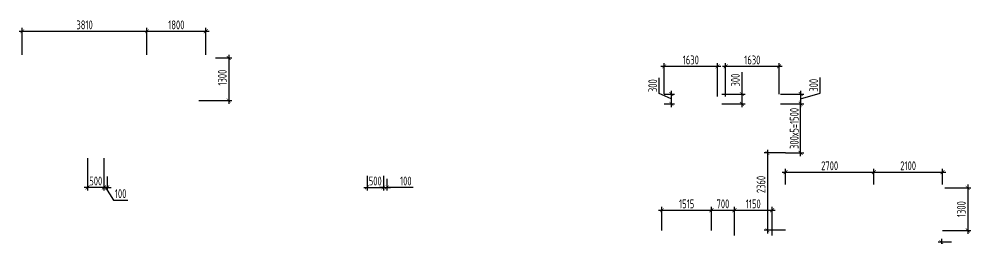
# Model space of a CAD drawing. Header units: millimetres. Extents: x -350007 to 536090, y -888 to 198380.
# Drawn here: x -179604 to -150499, y 82586 to 89300 of the extents above; entities that cross this region are included whole.
import ezdxf

# ---------------------------------------------------------------- set-up
doc = ezdxf.new("R2010")
doc.units = ezdxf.units.MM
doc.layers.add('АР_Размеры нов.', color=15, linetype='Continuous', lineweight=0)
doc.styles.add('ISOCPEUR', font='isocpeur.ttf', dxfattribs={"width": 0.7})
doc.dimstyles.new('R_100', dxfattribs={"dimtxt": 270, "dimasz": 120, "dimexe": 100, "dimexo": 0, "dimgap": 60, "dimtad": 1, "dimdec": 0, "dimrnd": 5, "dimzin": 0, "dimdsep": 46, "dimtxsty": 'ISOCPEUR', "dimblk": 'ARCHTICK', "dimcen": 0, "dimdle": 100, "dimclrd": 256, "dimclre": 256, "dimclrt": 256, "dimadec": 0, "dimazin": 0, "dimtfac": 2, "dimtdec": 0, "dimtofl": 0, "dimtmove": 1, "dimatfit": 3, "dimfxl": 1, "dimtvp": 3, "dimtolj": 1, "dimtzin": 0, "dimarcsym": 0})

# ---------------------------------------------------------------- blocks, each defined once
blk = doc.blocks.new('_ArchTick')
at = {"color": 0, "linetype": 'ByBlock', "const_width": 0.15}
blk.add_lwpolyline([(-0.5, -0.5), (0.5, 0.5)], dxfattribs=at)
blk = doc.blocks.new('*D2792')
at = {"layer": 'Defpoints', "color": 0, "ltscale": 100, "transparency": 16777216}
for p in [(-158434, 83462), (-159949, 82846), (-158434, 82846)]:
    blk.add_point(p, dxfattribs=at)
at = {"layer": 'АР_Размеры нов.', "lineweight": -2, "ltscale": 100, "transparency": 16777216}
for p, q in [((-159949, 82846), (-159949, 83562)), ((-158434, 82846), (-158434, 83562)), ((-160049, 83462), (-158334, 83462))]:
    blk.add_line(p, q, dxfattribs=at)
at = {"layer": 'АР_Размеры нов.', "lineweight": -2, "ltscale": 100, "transparency": 16777216, "xscale": 120, "yscale": 120, "zscale": 120, "rotation": 180}
blk.add_blockref('_ArchTick', (-159949, 83462), dxfattribs=at)
at = {"layer": 'АР_Размеры нов.', "lineweight": -2, "ltscale": 100, "transparency": 16777216, "xscale": 120, "yscale": 120, "zscale": 120}
blk.add_blockref('_ArchTick', (-158434, 83462), dxfattribs=at)
at = {"layer": 'АР_Размеры нов.', "ltscale": 100, "transparency": 16777216, "insert": (-159191, 83657), "char_height": 270, "attachment_point": 5, "style": 'ISOCPEUR'}
blk.add_mtext('\\A1;1515', dxfattribs=at)
blk = doc.blocks.new('*D2653')
at = {"layer": 'Defpoints', "color": 0, "ltscale": 100, "transparency": 16777216}
for p in [(-173593, 88112), (-174109, 86811), (-173194, 86811)]:
    blk.add_point(p, dxfattribs=at)
at = {"layer": 'АР_Размеры нов.', "lineweight": -2, "ltscale": 100, "transparency": 16777216}
for p, q in [((-173194, 88212), (-173194, 86711)), ((-173593, 88112), (-173094, 88112)), ((-174109, 86811), (-173094, 86811))]:
    blk.add_line(p, q, dxfattribs=at)
at = {"layer": 'АР_Размеры нов.', "lineweight": -2, "ltscale": 100, "transparency": 16777216, "xscale": 120, "yscale": 120, "zscale": 120}
for p, rotation in [((-173194, 88112), 90), ((-173194, 86811), 270)]:
    blk.add_blockref('_ArchTick', p, dxfattribs=dict(at, rotation=rotation))
at = {"layer": 'АР_Размеры нов.', "ltscale": 100, "transparency": 16777216, "insert": (-173389, 87511), "char_height": 270, "attachment_point": 5, "rotation": 90, "style": 'ISOCPEUR'}
blk.add_mtext('\\A1;1300', dxfattribs=at)
blk = doc.blocks.new('*D2727')
at = {"layer": 'Defpoints', "color": 0, "ltscale": 100, "transparency": 16777216}
for p in [(-158249, 87857), (-159879, 87011), (-158249, 86933)]:
    blk.add_point(p, dxfattribs=at)
at = {"layer": 'АР_Размеры нов.', "lineweight": -2, "ltscale": 100, "transparency": 16777216}
for p, q in [((-159879, 87011), (-159879, 87957)), ((-158249, 86933), (-158249, 87957)), ((-159979, 87857), (-158149, 87857))]:
    blk.add_line(p, q, dxfattribs=at)
at = {"layer": 'АР_Размеры нов.', "lineweight": -2, "ltscale": 100, "transparency": 16777216, "xscale": 120, "yscale": 120, "zscale": 120, "rotation": 180}
blk.add_blockref('_ArchTick', (-159879, 87857), dxfattribs=at)
at = {"layer": 'АР_Размеры нов.', "lineweight": -2, "ltscale": 100, "transparency": 16777216, "xscale": 120, "yscale": 120, "zscale": 120}
blk.add_blockref('_ArchTick', (-158249, 87857), dxfattribs=at)
at = {"layer": 'АР_Размеры нов.', "ltscale": 100, "transparency": 16777216, "insert": (-159064, 88052), "char_height": 270, "attachment_point": 5, "style": 'ISOCPEUR'}
blk.add_mtext('\\A1;1630', dxfattribs=at)
blk = doc.blocks.new('*D2728')
at = {"layer": 'Defpoints', "color": 0, "ltscale": 100, "transparency": 16777216}
for p in [(-156368, 87857), (-157999, 86933), (-156368, 87011)]:
    blk.add_point(p, dxfattribs=at)
at = {"layer": 'АР_Размеры нов.', "lineweight": -2, "ltscale": 100, "transparency": 16777216}
for p, q in [((-157999, 86933), (-157999, 87957)), ((-156368, 87011), (-156368, 87957)), ((-158099, 87857), (-156268, 87857))]:
    blk.add_line(p, q, dxfattribs=at)
at = {"layer": 'АР_Размеры нов.', "lineweight": -2, "ltscale": 100, "transparency": 16777216, "xscale": 120, "yscale": 120, "zscale": 120, "rotation": 180}
blk.add_blockref('_ArchTick', (-157999, 87857), dxfattribs=at)
at = {"layer": 'АР_Размеры нов.', "lineweight": -2, "ltscale": 100, "transparency": 16777216, "xscale": 120, "yscale": 120, "zscale": 120}
blk.add_blockref('_ArchTick', (-156368, 87857), dxfattribs=at)
at = {"layer": 'АР_Размеры нов.', "ltscale": 100, "transparency": 16777216, "insert": (-157184, 88052), "char_height": 270, "attachment_point": 5, "style": 'ISOCPEUR'}
blk.add_mtext('\\A1;1630', dxfattribs=at)
blk = doc.blocks.new('*D2927')
at = {"layer": 'Defpoints', "color": 0, "ltscale": 100, "transparency": 16777216}
for p in [(-156169, 85211), (-156722, 82851), (-156169, 82851)]:
    blk.add_point(p, dxfattribs=at)
at = {"layer": 'АР_Размеры нов.', "lineweight": -2, "ltscale": 100, "transparency": 16777216}
for p, q in [((-156722, 85311), (-156722, 82751)), ((-156169, 85211), (-156822, 85211)), ((-156169, 82851), (-156822, 82851))]:
    blk.add_line(p, q, dxfattribs=at)
at = {"layer": 'АР_Размеры нов.', "lineweight": -2, "ltscale": 100, "transparency": 16777216, "xscale": 120, "yscale": 120, "zscale": 120}
for p, rotation in [((-156722, 85211), 90), ((-156722, 82851), 270)]:
    blk.add_blockref('_ArchTick', p, dxfattribs=dict(at, rotation=rotation))
at = {"layer": 'АР_Размеры нов.', "ltscale": 100, "transparency": 16777216, "insert": (-156917, 84249), "char_height": 270, "attachment_point": 5, "rotation": 90, "style": 'ISOCPEUR'}
blk.add_mtext('\\A1;2360', dxfattribs=at)
blk = doc.blocks.new('*D2928')
at = {"layer": 'Defpoints', "color": 0, "ltscale": 100, "transparency": 16777216}
for p in [(-156169, 86711), (-155707, 86711), (-156169, 85211)]:
    blk.add_point(p, dxfattribs=at)
at = {"layer": 'АР_Размеры нов.', "lineweight": -2, "ltscale": 100, "transparency": 16777216}
for p, q in [((-155707, 85111), (-155707, 86811)), ((-156169, 86711), (-155607, 86711)), ((-156169, 85211), (-155607, 85211))]:
    blk.add_line(p, q, dxfattribs=at)
at = {"layer": 'АР_Размеры нов.', "lineweight": -2, "ltscale": 100, "transparency": 16777216, "xscale": 120, "yscale": 120, "zscale": 120}
for p, rotation in [((-155707, 86711), 90), ((-155707, 85211), 270)]:
    blk.add_blockref('_ArchTick', p, dxfattribs=dict(at, rotation=rotation))
at = {"layer": 'АР_Размеры нов.', "ltscale": 100, "transparency": 16777216, "insert": (-155902, 85961), "char_height": 270, "attachment_point": 5, "rotation": 90, "style": 'ISOCPEUR'}
blk.add_mtext('\\A1;300х5=1500', dxfattribs=at)
blk = doc.blocks.new('*D2929')
at = {"layer": 'Defpoints', "color": 0, "ltscale": 100, "transparency": 16777216}
for p in [(-175694, 88928), (-179504, 88211), (-175694, 88211)]:
    blk.add_point(p, dxfattribs=at)
at = {"layer": 'АР_Размеры нов.', "lineweight": -2, "ltscale": 100, "transparency": 16777216}
for p, q in [((-179604, 88928), (-175594, 88928)), ((-179504, 88211), (-179504, 89028)), ((-175694, 88211), (-175694, 89028))]:
    blk.add_line(p, q, dxfattribs=at)
at = {"layer": 'АР_Размеры нов.', "lineweight": -2, "ltscale": 100, "transparency": 16777216, "xscale": 120, "yscale": 120, "zscale": 120, "rotation": 180}
blk.add_blockref('_ArchTick', (-179504, 88928), dxfattribs=at)
at = {"layer": 'АР_Размеры нов.', "lineweight": -2, "ltscale": 100, "transparency": 16777216, "xscale": 120, "yscale": 120, "zscale": 120}
blk.add_blockref('_ArchTick', (-175694, 88928), dxfattribs=at)
at = {"layer": 'АР_Размеры нов.', "ltscale": 100, "transparency": 16777216, "insert": (-177599, 89123), "char_height": 270, "attachment_point": 5, "style": 'ISOCPEUR'}
blk.add_mtext('\\A1;3810', dxfattribs=at)
blk = doc.blocks.new('*D2930')
at = {"layer": 'Defpoints', "color": 0, "ltscale": 100, "transparency": 16777216}
for p in [(-173894, 88928), (-175694, 88211), (-173894, 88211)]:
    blk.add_point(p, dxfattribs=at)
at = {"layer": 'АР_Размеры нов.', "lineweight": -2, "ltscale": 100, "transparency": 16777216}
for p, q in [((-175794, 88928), (-173794, 88928)), ((-175694, 88211), (-175694, 89028)), ((-173894, 88211), (-173894, 89028))]:
    blk.add_line(p, q, dxfattribs=at)
at = {"layer": 'АР_Размеры нов.', "lineweight": -2, "ltscale": 100, "transparency": 16777216, "xscale": 120, "yscale": 120, "zscale": 120, "rotation": 180}
blk.add_blockref('_ArchTick', (-175694, 88928), dxfattribs=at)
at = {"layer": 'АР_Размеры нов.', "lineweight": -2, "ltscale": 100, "transparency": 16777216, "xscale": 120, "yscale": 120, "zscale": 120}
blk.add_blockref('_ArchTick', (-173894, 88928), dxfattribs=at)
at = {"layer": 'АР_Размеры нов.', "ltscale": 100, "transparency": 16777216, "insert": (-174794, 89123), "char_height": 270, "attachment_point": 5, "style": 'ISOCPEUR'}
blk.add_mtext('\\A1;1800', dxfattribs=at)
blk = doc.blocks.new('*D2960')
at = {"layer": 'Defpoints', "color": 0, "ltscale": 100, "transparency": 16777216}
for p in [(-153469, 84625), (-156169, 84246), (-153469, 84246)]:
    blk.add_point(p, dxfattribs=at)
at = {"layer": 'АР_Размеры нов.', "lineweight": -2, "ltscale": 100, "transparency": 16777216}
for p, q in [((-156169, 84246), (-156169, 84725)), ((-153469, 84246), (-153469, 84725)), ((-156269, 84625), (-153369, 84625))]:
    blk.add_line(p, q, dxfattribs=at)
at = {"layer": 'АР_Размеры нов.', "lineweight": -2, "ltscale": 100, "transparency": 16777216, "xscale": 120, "yscale": 120, "zscale": 120, "rotation": 180}
blk.add_blockref('_ArchTick', (-156169, 84625), dxfattribs=at)
at = {"layer": 'АР_Размеры нов.', "lineweight": -2, "ltscale": 100, "transparency": 16777216, "xscale": 120, "yscale": 120, "zscale": 120}
blk.add_blockref('_ArchTick', (-153469, 84625), dxfattribs=at)
at = {"layer": 'АР_Размеры нов.', "ltscale": 100, "transparency": 16777216, "insert": (-154819, 84820), "char_height": 270, "attachment_point": 5, "style": 'ISOCPEUR'}
blk.add_mtext('\\A1;2700', dxfattribs=at)
blk = doc.blocks.new('*D2961')
at = {"layer": 'Defpoints', "color": 0, "ltscale": 100, "transparency": 16777216}
for p in [(-151293, 84146), (-151369, 82846), (-150599, 82846)]:
    blk.add_point(p, dxfattribs=at)
at = {"layer": 'АР_Размеры нов.', "lineweight": -2, "ltscale": 100, "transparency": 16777216}
for p, q in [((-151293, 84146), (-150499, 84146)), ((-150599, 84246), (-150599, 82746)), ((-151369, 82846), (-150499, 82846))]:
    blk.add_line(p, q, dxfattribs=at)
at = {"layer": 'АР_Размеры нов.', "lineweight": -2, "ltscale": 100, "transparency": 16777216, "xscale": 120, "yscale": 120, "zscale": 120}
for p, rotation in [((-150599, 84146), 90), ((-150599, 82846), 270)]:
    blk.add_blockref('_ArchTick', p, dxfattribs=dict(at, rotation=rotation))
at = {"layer": 'АР_Размеры нов.', "ltscale": 100, "transparency": 16777216, "insert": (-150794, 83496), "char_height": 270, "attachment_point": 5, "rotation": 90, "style": 'ISOCPEUR'}
blk.add_mtext('\\A1;1300', dxfattribs=at)
blk = doc.blocks.new('*D2962')
at = {"layer": 'Defpoints', "color": 0, "ltscale": 100, "transparency": 16777216}
for p in [(-151369, 84625), (-153469, 84246), (-151369, 84246)]:
    blk.add_point(p, dxfattribs=at)
at = {"layer": 'АР_Размеры нов.', "lineweight": -2, "ltscale": 100, "transparency": 16777216}
for p, q in [((-153469, 84246), (-153469, 84725)), ((-151369, 84246), (-151369, 84725)), ((-153569, 84625), (-151269, 84625))]:
    blk.add_line(p, q, dxfattribs=at)
at = {"layer": 'АР_Размеры нов.', "lineweight": -2, "ltscale": 100, "transparency": 16777216, "xscale": 120, "yscale": 120, "zscale": 120, "rotation": 180}
blk.add_blockref('_ArchTick', (-153469, 84625), dxfattribs=at)
at = {"layer": 'АР_Размеры нов.', "lineweight": -2, "ltscale": 100, "transparency": 16777216, "xscale": 120, "yscale": 120, "zscale": 120}
blk.add_blockref('_ArchTick', (-151369, 84625), dxfattribs=at)
at = {"layer": 'АР_Размеры нов.', "ltscale": 100, "transparency": 16777216, "insert": (-152419, 84820), "char_height": 270, "attachment_point": 5, "style": 'ISOCPEUR'}
blk.add_mtext('\\A1;2100', dxfattribs=at)
blk = doc.blocks.new('*D2972')
at = {"layer": 'Defpoints', "color": 0, "ltscale": 100, "transparency": 16777216}
for p in [(-156318, 87011), (-156318, 86711), (-155707, 86711)]:
    blk.add_point(p, dxfattribs=at)
at = {"layer": 'АР_Размеры нов.', "lineweight": -2, "ltscale": 100, "transparency": 16777216}
for p, q in [((-155112, 87039), (-155112, 87518)), ((-155707, 87111), (-155707, 86611)), ((-155707, 86861), (-155112, 87039)), ((-156318, 87011), (-155607, 87011)), ((-156318, 86711), (-155607, 86711))]:
    blk.add_line(p, q, dxfattribs=at)
at = {"layer": 'АР_Размеры нов.', "lineweight": -2, "ltscale": 100, "transparency": 16777216, "xscale": 120, "yscale": 120, "zscale": 120}
for p, rotation in [((-155707, 87011), 90), ((-155707, 86711), 270)]:
    blk.add_blockref('_ArchTick', p, dxfattribs=dict(at, rotation=rotation))
at = {"layer": 'АР_Размеры нов.', "ltscale": 100, "transparency": 16777216, "insert": (-155307, 87279), "char_height": 270, "attachment_point": 5, "rotation": 90, "style": 'ISOCPEUR'}
blk.add_mtext('\\A1;300', dxfattribs=at)
blk = doc.blocks.new('*D2802')
at = {"layer": 'Defpoints', "color": 0, "ltscale": 100, "transparency": 16777216}
for p in [(-158118, 87011), (-158118, 86711), (-157506, 86711)]:
    blk.add_point(p, dxfattribs=at)
at = {"layer": 'АР_Размеры нов.', "lineweight": -2, "ltscale": 100, "transparency": 16777216}
for p, q in [((-157506, 87676), (-157506, 87011)), ((-157506, 87111), (-157506, 86611)), ((-158118, 87011), (-157406, 87011)), ((-158118, 86711), (-157406, 86711))]:
    blk.add_line(p, q, dxfattribs=at)
at = {"layer": 'АР_Размеры нов.', "lineweight": -2, "ltscale": 100, "transparency": 16777216, "xscale": 120, "yscale": 120, "zscale": 120}
for p, rotation in [((-157506, 87011), 90), ((-157506, 86711), 270)]:
    blk.add_blockref('_ArchTick', p, dxfattribs=dict(at, rotation=rotation))
at = {"layer": 'АР_Размеры нов.', "ltscale": 100, "transparency": 16777216, "insert": (-157701, 87437), "char_height": 270, "attachment_point": 5, "rotation": 90, "style": 'ISOCPEUR'}
blk.add_mtext('\\A1;300', dxfattribs=at)
blk = doc.blocks.new('*D2803')
at = {"layer": 'Defpoints', "color": 0, "ltscale": 100, "transparency": 16777216}
for p in [(-159879, 87011), (-159879, 86711), (-159660, 86711)]:
    blk.add_point(p, dxfattribs=at)
at = {"layer": 'АР_Размеры нов.', "lineweight": -2, "ltscale": 100, "transparency": 16777216}
for p, q in [((-160034, 87026), (-160034, 87505)), ((-159660, 86861), (-160034, 87026)), ((-159660, 87111), (-159660, 86611)), ((-159879, 87011), (-159560, 87011)), ((-159879, 86711), (-159560, 86711))]:
    blk.add_line(p, q, dxfattribs=at)
at = {"layer": 'АР_Размеры нов.', "lineweight": -2, "ltscale": 100, "transparency": 16777216, "xscale": 120, "yscale": 120, "zscale": 120}
for p, rotation in [((-159660, 87011), 90), ((-159660, 86711), 270)]:
    blk.add_blockref('_ArchTick', p, dxfattribs=dict(at, rotation=rotation))
at = {"layer": 'АР_Размеры нов.', "ltscale": 100, "transparency": 16777216, "insert": (-160229, 87266), "char_height": 270, "attachment_point": 5, "rotation": 90, "style": 'ISOCPEUR'}
blk.add_mtext('\\A1;300', dxfattribs=at)
blk = doc.blocks.new('*D1706')
at = {"layer": 'Defpoints', "color": 0, "ltscale": 500, "transparency": 16777216}
for p in [(-177509, 85052), (-177007, 85052), (-177509, 84160)]:
    blk.add_point(p, dxfattribs=at)
at = {"layer": 'АР_Размеры нов.', "lineweight": -2, "ltscale": 500, "transparency": 16777216}
for p, q in [((-177509, 85052), (-177509, 84060)), ((-177007, 85052), (-177007, 84060)), ((-176907, 84160), (-177609, 84160))]:
    blk.add_line(p, q, dxfattribs=at)
at = {"layer": 'АР_Размеры нов.', "lineweight": -2, "ltscale": 500, "transparency": 16777216, "xscale": 120, "yscale": 120, "zscale": 120, "rotation": 180}
blk.add_blockref('_ArchTick', (-177509, 84160), dxfattribs=at)
at = {"layer": 'АР_Размеры нов.', "lineweight": -2, "ltscale": 500, "transparency": 16777216, "xscale": 120, "yscale": 120, "zscale": 120}
blk.add_blockref('_ArchTick', (-177007, 84160), dxfattribs=at)
at = {"layer": 'АР_Размеры нов.', "lineweight": 13, "ltscale": 500, "transparency": 16777216, "insert": (-177258, 84355), "char_height": 270, "attachment_point": 5, "style": 'ISOCPEUR'}
blk.add_mtext('\\A1;500', dxfattribs=at)
blk = doc.blocks.new('*D1707')
at = {"layer": 'Defpoints', "color": 0, "ltscale": 500, "transparency": 16777216}
for p in [(-177007, 85052), (-176906, 84490), (-176906, 84160)]:
    blk.add_point(p, dxfattribs=at)
at = {"layer": 'АР_Размеры нов.', "lineweight": -2, "ltscale": 500, "transparency": 16777216}
for p, q in [((-177007, 85052), (-177007, 84060)), ((-176906, 84490), (-176906, 84060)), ((-177007, 84160), (-177127, 84160)), ((-177007, 84160), (-176906, 84160)), ((-176957, 84160), (-176718, 83774)), ((-176906, 84160), (-176786, 84160)), ((-176718, 83774), (-176277, 83774))]:
    blk.add_line(p, q, dxfattribs=at)
at = {"layer": 'АР_Размеры нов.', "lineweight": -2, "ltscale": 500, "transparency": 16777216, "xscale": 120, "yscale": 120, "zscale": 120}
blk.add_blockref('_ArchTick', (-177007, 84160), dxfattribs=at)
at = {"layer": 'АР_Размеры нов.', "lineweight": -2, "ltscale": 500, "transparency": 16777216, "xscale": 120, "yscale": 120, "zscale": 120, "rotation": 180}
blk.add_blockref('_ArchTick', (-176906, 84160), dxfattribs=at)
at = {"layer": 'АР_Размеры нов.', "lineweight": 13, "ltscale": 500, "transparency": 16777216, "insert": (-176497, 83969), "char_height": 270, "attachment_point": 5, "style": 'ISOCPEUR'}
blk.add_mtext('\\A1;100', dxfattribs=at)
blk = doc.blocks.new('*D1708')
at = {"layer": 'Defpoints', "color": 0, "ltscale": 500, "transparency": 16777216}
for p in [(-168964, 84512), (-168463, 84512), (-168463, 84160)]:
    blk.add_point(p, dxfattribs=at)
at = {"layer": 'АР_Размеры нов.', "lineweight": -2, "ltscale": 500, "transparency": 16777216}
for p, q in [((-168964, 84512), (-168964, 84060)), ((-168463, 84512), (-168463, 84060)), ((-169064, 84160), (-168363, 84160))]:
    blk.add_line(p, q, dxfattribs=at)
at = {"layer": 'АР_Размеры нов.', "lineweight": -2, "ltscale": 500, "transparency": 16777216, "xscale": 120, "yscale": 120, "zscale": 120, "rotation": 180}
blk.add_blockref('_ArchTick', (-168964, 84160), dxfattribs=at)
at = {"layer": 'АР_Размеры нов.', "lineweight": -2, "ltscale": 500, "transparency": 16777216, "xscale": 120, "yscale": 120, "zscale": 120}
blk.add_blockref('_ArchTick', (-168463, 84160), dxfattribs=at)
at = {"layer": 'АР_Размеры нов.', "lineweight": 13, "ltscale": 500, "transparency": 16777216, "insert": (-168713, 84355), "char_height": 270, "attachment_point": 5, "style": 'ISOCPEUR'}
blk.add_mtext('\\A1;500', dxfattribs=at)
blk = doc.blocks.new('*D1709')
at = {"layer": 'Defpoints', "color": 0, "ltscale": 500, "transparency": 16777216}
for p in [(-168463, 84512), (-168362, 84425), (-168362, 84160)]:
    blk.add_point(p, dxfattribs=at)
at = {"layer": 'АР_Размеры нов.', "lineweight": -2, "ltscale": 500, "transparency": 16777216}
for p, q in [((-168463, 84512), (-168463, 84060)), ((-168362, 84425), (-168362, 84060)), ((-168463, 84160), (-168583, 84160)), ((-168463, 84160), (-168362, 84160)), ((-168362, 84160), (-168242, 84160)), ((-167557, 84160), (-168362, 84160))]:
    blk.add_line(p, q, dxfattribs=at)
at = {"layer": 'АР_Размеры нов.', "lineweight": -2, "ltscale": 500, "transparency": 16777216, "xscale": 120, "yscale": 120, "zscale": 120}
blk.add_blockref('_ArchTick', (-168463, 84160), dxfattribs=at)
at = {"layer": 'АР_Размеры нов.', "lineweight": -2, "ltscale": 500, "transparency": 16777216, "xscale": 120, "yscale": 120, "zscale": 120, "rotation": 180}
blk.add_blockref('_ArchTick', (-168362, 84160), dxfattribs=at)
at = {"layer": 'АР_Размеры нов.', "lineweight": 13, "ltscale": 500, "transparency": 16777216, "insert": (-167778, 84355), "char_height": 270, "attachment_point": 5, "style": 'ISOCPEUR'}
blk.add_mtext('\\A1;100', dxfattribs=at)
blk = doc.blocks.new('*D1865')
at = {"layer": 'Defpoints', "color": 0, "ltscale": 500, "transparency": 16777216}
for p in [(-151094, 82486), (-151404, 79701), (-151276, 79701)]:
    blk.add_point(p, dxfattribs=at)
at = {"layer": 'АР_Размеры нов.', "lineweight": -2, "ltscale": 500, "transparency": 16777216}
for p, q in [((-151094, 82486), (-151504, 82486)), ((-151404, 82586), (-151404, 79601)), ((-151276, 79701), (-151504, 79701))]:
    blk.add_line(p, q, dxfattribs=at)
at = {"layer": 'АР_Размеры нов.', "lineweight": -2, "ltscale": 500, "transparency": 16777216, "xscale": 120, "yscale": 120, "zscale": 120}
for p, rotation in [((-151404, 82486), 90), ((-151404, 79701), 270)]:
    blk.add_blockref('_ArchTick', p, dxfattribs=dict(at, rotation=rotation))
at = {"layer": 'АР_Размеры нов.', "lineweight": 13, "ltscale": 500, "transparency": 16777216, "insert": (-151599, 81093), "char_height": 270, "attachment_point": 5, "rotation": 90, "style": 'ISOCPEUR'}
blk.add_mtext('\\A1;2785', dxfattribs=at)
blk = doc.blocks.new('*D2197')
at = {"layer": 'Defpoints', "color": 0, "ltscale": 500, "transparency": 16777216}
for p in [(-157731, 83462), (-158434, 82846), (-157731, 82686)]:
    blk.add_point(p, dxfattribs=at)
at = {"layer": 'АР_Размеры нов.', "lineweight": -2, "ltscale": 500, "transparency": 16777216}
for p, q in [((-158434, 82846), (-158434, 83562)), ((-157731, 82686), (-157731, 83562)), ((-158534, 83462), (-157631, 83462))]:
    blk.add_line(p, q, dxfattribs=at)
at = {"layer": 'АР_Размеры нов.', "lineweight": -2, "ltscale": 500, "transparency": 16777216, "xscale": 120, "yscale": 120, "zscale": 120, "rotation": 180}
blk.add_blockref('_ArchTick', (-158434, 83462), dxfattribs=at)
at = {"layer": 'АР_Размеры нов.', "lineweight": -2, "ltscale": 500, "transparency": 16777216, "xscale": 120, "yscale": 120, "zscale": 120}
blk.add_blockref('_ArchTick', (-157731, 83462), dxfattribs=at)
at = {"layer": 'АР_Размеры нов.', "lineweight": 13, "ltscale": 500, "transparency": 16777216, "insert": (-158083, 83657), "char_height": 270, "attachment_point": 5, "style": 'ISOCPEUR'}
blk.add_mtext('\\A1;700', dxfattribs=at)
blk = doc.blocks.new('*D2198')
at = {"layer": 'Defpoints', "color": 0, "ltscale": 500, "transparency": 16777216}
for p in [(-156581, 83462), (-157731, 82686), (-156581, 82686)]:
    blk.add_point(p, dxfattribs=at)
at = {"layer": 'АР_Размеры нов.', "lineweight": -2, "ltscale": 500, "transparency": 16777216}
for p, q in [((-157731, 82686), (-157731, 83562)), ((-156581, 82686), (-156581, 83562)), ((-157831, 83462), (-156481, 83462))]:
    blk.add_line(p, q, dxfattribs=at)
at = {"layer": 'АР_Размеры нов.', "lineweight": -2, "ltscale": 500, "transparency": 16777216, "xscale": 120, "yscale": 120, "zscale": 120, "rotation": 180}
blk.add_blockref('_ArchTick', (-157731, 83462), dxfattribs=at)
at = {"layer": 'АР_Размеры нов.', "lineweight": -2, "ltscale": 500, "transparency": 16777216, "xscale": 120, "yscale": 120, "zscale": 120}
blk.add_blockref('_ArchTick', (-156581, 83462), dxfattribs=at)
at = {"layer": 'АР_Размеры нов.', "lineweight": 13, "ltscale": 500, "transparency": 16777216, "insert": (-157156, 83657), "char_height": 270, "attachment_point": 5, "style": 'ISOCPEUR'}
blk.add_mtext('\\A1;1150', dxfattribs=at)

msp = doc.modelspace()

# ---------------------------------------------------------------- dimensions: what is measured, and where the dimension line sits
at = {"layer": 'АР_Размеры нов.', "ltscale": 100}
for base, p1, p2, override, picture, middle in [((-175693.6, 88928.2), (-179503.5, 88210.7), (-175693.6, 88210.6), {"dimpost": '\\X', "dimfxl": 2.5, "dimarcsym": 2}, '*D2929', (-177598.5, 89123.2)), ((-173893.6, 88928.2), (-175693.6, 88210.7), (-173893.6, 88210.7), {"dimpost": '\\X', "dimfxl": 2.5, "dimarcsym": 2}, '*D2930', (-174793.6, 89123.2)), ((-158248.8, 87857.4), (-159879.2, 87011), (-158248.8, 86932.9), {"dimpost": '\\X', "dimfxl": 2.5, "dimarcsym": 1}, '*D2727', (-159064, 88052.4)), ((-156368.4, 87857.4), (-157999, 86932.9), (-156368.4, 87011), {"dimpost": '\\X', "dimfxl": 2.5, "dimarcsym": 1}, '*D2728', (-157183.7, 88052.4)), ((-153469.2, 84625.1), (-156169, 84245.9), (-153469.2, 84245.9), {"dimpost": '\\X', "dimfxl": 2.5, "dimarcsym": 1}, '*D2960', (-154819.1, 84820.1)), ((-151369.2, 84625.1), (-153469.2, 84245.9), (-151369.2, 84245.9), {"dimpost": '\\X', "dimfxl": 2.5, "dimarcsym": 1}, '*D2962', (-152419.2, 84820.1)), ((-158433.9, 83461.8), (-159948.9, 82845.7), (-158433.9, 82845.7), {"dimpost": '\\X', "dimfxl": 2.5, "dimarcsym": 1}, '*D2792', (-159191.4, 83656.8))]:
    dim = msp.add_linear_dim(base=base, p1=p1, p2=p2, dimstyle='R_100', override=override, dxfattribs=at)
    dim.commit()
    dim.dimension.update_dxf_attribs({"geometry": picture, "text_midpoint": middle})
for base, p1, p2, override, picture, middle in [((-173194, 86810.7), (-173592.9, 88111.7), (-174108.9, 86810.7), {"dimpost": '\\X', "dimfxl": 2.5, "dimarcsym": 2}, '*D2653', (-173194, 87510.7)), ((-157506.4, 86711), (-158117.6, 87011.3), (-158117.6, 86711), {"dimpost": '\\X', "dimfxl": 300, "dimarcsym": 1}, '*D2802', (-157387.5, 87436.7)), ((-159660, 86710.7), (-159879.2, 87011), (-159879.2, 86710.7), {"dimpost": '\\X', "dimfxl": 300, "dimarcsym": 1}, '*D2803', (-160034.5, 87086.1)), ((-156722.4, 82850.7), (-156169, 85210.7), (-156169, 82850.7), {"dimpost": '\\X', "dimfxl": 2.5, "dimarcsym": 1}, '*D2927', (-156722.4, 84249.3))]:
    dim = msp.add_linear_dim(base=base, p1=p1, p2=p2, angle=90, dimstyle='R_100', override=override, dxfattribs=at)
    dim.commit()
    dim.dimension.update_dxf_attribs({"geometry": picture, "text_midpoint": middle, "dimtype": 160})
for base, p1, p2, override, picture, middle in [((-155707.2, 86710.7), (-156318.4, 87011), (-156318.4, 86710.7), {"dimpost": '\\X', "dimfxl": 300, "dimarcsym": 1}, '*D2972', (-155307.2, 87099.3)), ((-150599, 82845.7), (-151292.6, 84145.7), (-151369.2, 82845.7), {"dimpost": '\\X', "dimfxl": 2.5, "dimarcsym": 1}, '*D2961', (-150794, 83495.7))]:
    dim = msp.add_linear_dim(base=base, p1=p1, p2=p2, angle=90, dimstyle='R_100', override=override, dxfattribs=at)
    dim.commit()
    dim.dimension.update_dxf_attribs({"geometry": picture, "text_midpoint": middle})
dim = msp.add_linear_dim(base=(-155707.2, 86710.7), p1=(-156169, 85210.7), p2=(-156169, 86710.7), angle=90, text='300х5=1500', dimstyle='R_100', override={"dimpost": '\\X', "dimfxl": 300, "dimarcsym": 1}, dxfattribs=at)
dim.commit()
dim.dimension.update_dxf_attribs({"geometry": '*D2928', "text_midpoint": (-155902.2, 85960.7)})
at = {"layer": 'АР_Размеры нов.', "lineweight": 13, "ltscale": 500}
for base, p1, p2, override, picture, middle in [((-177508.9, 84160), (-177007, 85052), (-177508.9, 85052), {"dimpost": '\\X'}, '*D1706', (-177257.9, 84355)), ((-168462.9, 84160), (-168963.9, 84512), (-168462.9, 84512), {"dimpost": '\\X'}, '*D1708', (-168713.4, 84355)), ((-157731.3966, 83461.7569), (-158433.8531, 82845.6825), (-157731.3966, 82685.6825), {"dimpost": '\\X', "dimfxl": 2.5, "dimarcsym": 1}, '*D2197', (-158082.6248, 83656.7569)), ((-156581.3, 83461.8), (-157731.4, 82685.7), (-156581.3, 82685.7), {"dimpost": '\\X', "dimfxl": 2.5, "dimarcsym": 1}, '*D2198', (-157156.4, 83656.8))]:
    dim = msp.add_linear_dim(base=base, p1=p1, p2=p2, dimstyle='R_100', override=override, dxfattribs=at)
    dim.commit()
    dim.dimension.update_dxf_attribs({"geometry": picture, "text_midpoint": middle})
for base, p1, p2, picture, middle in [((-176906.4, 84160), (-177007, 85052), (-176906.4, 84489.7), '*D1707', (-176657.9, 83774)), ((-168362.3, 84160), (-168462.9, 84512), (-168362.3, 84425.5), '*D1709', (-167777.7, 84044.2))]:
    dim = msp.add_linear_dim(base=base, p1=p1, p2=p2, dimstyle='R_100', override={"dimpost": '\\X'}, dxfattribs=at)
    dim.commit()
    dim.dimension.update_dxf_attribs({"geometry": picture, "text_midpoint": middle, "dimtype": 160})
dim = msp.add_linear_dim(base=(-151404, 79700.7), p1=(-151093.5, 82485.7), p2=(-151276.3, 79700.7), angle=90, dimstyle='R_100', override={"dimpost": '\\X'}, dxfattribs=at)
dim.commit()
dim.dimension.update_dxf_attribs({"geometry": '*D1865', "text_midpoint": (-151599, 81093.2)})

doc.saveas('drawing.dxf')
